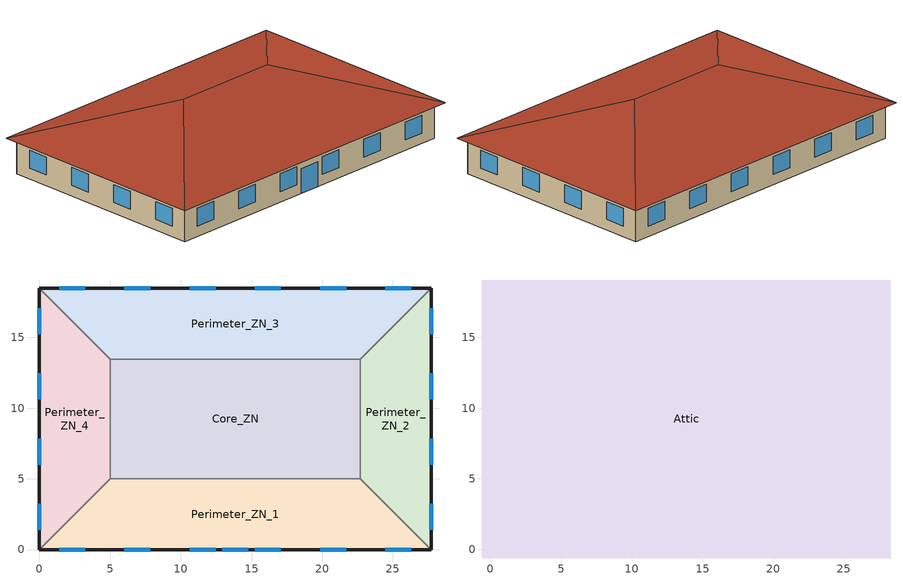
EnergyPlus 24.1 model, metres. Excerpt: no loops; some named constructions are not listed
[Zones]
Core_ZN
 floor ground (ext-slab): 5,13.46 22.69,13.46 22.69,5 5,5 z0
 wall to Perimeter_ZN_2 (int-walls): 22.69,5 22.69,13.46 z0:3.05
 wall to Perimeter_ZN_3 (int-walls): 22.69,13.46 5,13.46 z0:3.05
 wall to Perimeter_ZN_1 (int-walls): 5,5 22.69,5 z0:3.05
 wall to Perimeter_ZN_4 (int-walls): 5,13.46 5,5 z0:3.05
Perimeter_ZN_1
 floor ground (ext-slab): 27.69,0 0,0 5,5 22.69,5 z0
 wall outside (Mass Non-res Ext Wall): 0,0 27.69,0 z0:3.05
 wall to Perimeter_ZN_2 (int-walls): 27.69,0 22.69,5 z0:3.05
 wall to Perimeter_ZN_4 (int-walls): 5,5 0,0 z0:3.05
 window (Window Non-res Fixed): 1.39,0 3.22,0 / 6.01,0 7.84,0 / 10.62,0 12.45,0 / 15.24,0 17.07,0 / 19.85,0 21.68,0 / 24.47,0 26.3,0 z0.9:2.42; 12.93,0 14.76,0 z0:2.13
Perimeter_ZN_2
 floor ground (ext-slab): 22.69,13.46 27.69,18.46 27.69,0 22.69,5 z0
 wall outside (Mass Non-res Ext Wall): 27.69,0 27.69,18.46 z0:3.05
 wall to Perimeter_ZN_3 (int-walls): 27.69,18.46 22.69,13.46 z0:3.05
 window (Window Non-res Fixed): 27.69,1.39 27.69,3.22 / 27.69,6.01 27.69,7.84 / 27.69,10.62 27.69,12.45 / 27.69,15.24 27.69,17.07 z0.9:2.42
Perimeter_ZN_3
 floor ground (ext-slab): 5,13.46 0,18.46 27.69,18.46 22.69,13.46 z0
 wall outside (Mass Non-res Ext Wall): 27.69,18.46 0,18.46 z0:3.05
 wall to Perimeter_ZN_4 (int-walls): 0,18.46 5,13.46 z0:3.05
 window (Window Non-res Fixed): 26.3,18.46 24.47,18.46 / 21.68,18.46 19.85,18.46 / 17.07,18.46 15.24,18.46 / 12.45,18.46 10.62,18.46 / 7.84,18.46 6.01,18.46 / 3.22,18.46 1.39,18.46 z0.9:2.42
Perimeter_ZN_4
 floor ground (ext-slab): 5,5 0,0 0,18.46 5,13.46 z0
 wall outside (Mass Non-res Ext Wall): 0,18.46 0,0 z0:3.05
 window (Window Non-res Fixed): 0,17.07 0,15.24 / 0,12.45 0,10.62 / 0,7.84 0,6.01 / 0,3.22 0,1.39 z0.9:2.42
Attic
 floor outside (Attic Non-res Floor): 28.29,19.06 28.29,-0.6 27.69,0 27.69,18.46 z3.05; -0.6,19.06 28.29,19.06 27.69,18.46 0,18.46 z3.05; 0,0 27.69,0 28.29,-0.6 -0.6,-0.6 z3.05; -0.6,19.06 0,18.46 0,0 -0.6,-0.6 z3.05
 floor to Core_ZN (Attic Non-res Floor): 5,13.46 22.69,13.46 22.69,5 5,5 z3.05
 floor to Perimeter_ZN_2 (Attic Non-res Floor): 22.69,5 22.69,13.46 27.69,18.46 27.69,0 z3.05
 floor to Perimeter_ZN_3 (Attic Non-res Floor): 0,18.46 27.69,18.46 22.69,13.46 5,13.46 z3.05
 floor to Perimeter_ZN_1 (Attic Non-res Floor): 0,0 5,5 22.69,5 27.69,0 z3.05
 floor to Perimeter_ZN_4 (Attic Non-res Floor): 5,13.46 5,5 0,0 0,18.46 z3.05
 roof outside (Attic Non-res Roof): 28.29,-0.6,3.05 28.29,19.06,3.05 18.46,9.23,6.33; 28.29,19.06,3.05 -0.6,19.06,3.05 9.23,9.23,6.33 18.46,9.23,6.33; -0.6,-0.6,3.05 28.29,-0.6,3.05 18.46,9.23,6.33 9.23,9.23,6.33; -0.6,19.06,3.05 -0.6,-0.6,3.05 9.23,9.23,6.33
[MATERIAL] Thermal Absorptance=0.9; Solar Absorptance=0.7; Visible Absorptance=0.7
Name | Roughness | Thickness | Conductivity | Density | Specific Heat
Mat_Z001_O1745_Concrete_0.0882m | MediumRough | 0.088226 | 1.95 | 2240 | 900
Mat_Z001_O1746_Wood_0.0721m | MediumSmooth | 0.072061 | 0.15 | 608 | 1630
Mat_Z001_O1747_Wood_0.0505m | MediumSmooth | 0.050462 | 0.15 | 608 | 1630
Mat_Z001_O1748_Wood_0.0915m | MediumSmooth | 0.091455 | 0.15 | 608 | 1630
Mat_Z001_O1749_Wood_0.0461m | MediumSmooth | 0.046086 | 0.15 | 608 | 1630
Mat_Z001_O1750_Concrete_0.0718m | MediumRough | 0.071815 | 1.95 | 2240 | 900
Mat_Z001_O1751_Concrete_0.2300m | MediumRough | 0.230025 | 1.95 | 2240 | 900
Mat_Z001_O1752_Wood_0.1756m | MediumSmooth | 0.175606 | 0.15 | 608 | 1630
Mat_Z001_O1753_Wood_0.1629m | MediumSmooth | 0.162855 | 0.15 | 608 | 1630
Mat_Z001_O1754_Wood_0.1154m | MediumSmooth | 0.115441 | 0.15 | 608 | 1630
Mat_Z001_O1755_Wood_0.0568m | MediumSmooth | 0.056816 | 0.15 | 608 | 1630
Mat_Z001_O1756_Wood_0.0670m | MediumSmooth | 0.066975 | 0.15 | 608 | 1630
Mat_Z001_O1757_Plastic_0.0935m | Smooth | 0.093498 | 0.2 | 1000 | 1500
Mat_Z001_O1758_Wood_0.0726m | MediumSmooth | 0.072609 | 0.15 | 608 | 1630
Mat_Z001_O1759_Concrete_0.1888m | MediumRough | 0.18877 | 1.95 | 2240 | 900
Mat_Z001_O1760_Wood_0.0581m | MediumSmooth | 0.058097 | 0.15 | 608 | 1630
Mat_Z001_O1761_Wood_0.0665m | MediumSmooth | 0.06649 | 0.15 | 608 | 1630
Mat_Z001_O1762_Concrete_0.1329m | MediumRough | 0.132927 | 1.95 | 2240 | 900
Mat_Z001_O1763_Concrete_0.1716m | MediumRough | 0.171564 | 1.95 | 2240 | 900
Mat_Z001_O1764_Plastic_0.0904m | Smooth | 0.090429 | 0.2 | 1000 | 1500
Mat_Z001_O1765_Plastic_0.0961m | Smooth | 0.096081 | 0.2 | 1000 | 1500
Mat_Z001_O1766_Plastic_0.1176m | Smooth | 0.117584 | 0.2 | 1000 | 1500
Mat_Z001_O1767_Wood_0.0374m | MediumSmooth | 0.03736 | 0.15 | 608 | 1630
Mat_Z001_O1768_Plastic_0.0891m | Smooth | 0.089053 | 0.2 | 1000 | 1500
Mat_Z001_O1769_Wood_0.4379m | MediumSmooth | 0.437862 | 0.15 | 608 | 1630
Mat_Z001_O1771_Plastic_0.5106m | Smooth | 0.510595 | 0.2 | 1000 | 1500
Mat_Z001_O1772_Plastic_0.3633m | Smooth | 0.363255 | 0.2 | 1000 | 1500
Mat_Z001_O1773_Plastic_0.8269m | Smooth | 0.826866 | 0.2 | 1000 | 1500
Mat_Z001_O1774_Wood_0.0889m | MediumSmooth | 0.088933 | 0.15 | 608 | 1630
Mat_Z001_O1775_Wood_0.0512m | MediumSmooth | 0.051237 | 0.15 | 608 | 1630
Mat_Z001_O1776_Wood_0.1100m | MediumSmooth | 0.110006 | 0.15 | 608 | 1630
Mat_Z001_O1777_Wood_0.0554m | MediumSmooth | 0.05538 | 0.15 | 608 | 1630
Mat_Z001_O1778_Wood_0.0636m | MediumSmooth | 0.06363 | 0.15 | 608 | 1630
Mat_Z001_O1779_Wood_0.0448m | MediumSmooth | 0.044763 | 0.15 | 608 | 1630
Mat_Z001_O1780_Wood_0.0646m | MediumSmooth | 0.064594 | 0.15 | 608 | 1630
Mat_Z001_O1781_Wood_0.0893m | MediumSmooth | 0.089251 | 0.15 | 608 | 1630
Mat_Z001_O1782_Wood_0.0227m | MediumSmooth | 0.02266 | 0.15 | 608 | 1630
Mat_Z001_O1783_Wood_0.0461m | MediumSmooth | 0.046105 | 0.15 | 608 | 1630
Mat_Z001_O1784_Wood_0.2575m | MediumSmooth | 0.257451 | 0.15 | 608 | 1630
Mat_Z001_O1785_Plastic_0.1191m | Smooth | 0.119069 | 0.2 | 1000 | 1500
Mat_Z001_O1786_Plastic_0.0163m | Smooth | 0.016299 | 0.2 | 1000 | 1500
Mat_Z001_O1787_Wood_0.0414m | MediumSmooth | 0.041419 | 0.15 | 608 | 1630
Mat_Z001_O1788_Plastic_0.1145m | Smooth | 0.114504 | 0.2 | 1000 | 1500
Mat_Z001_O1789_Plastic_0.1488m | Smooth | 0.148835 | 0.2 | 1000 | 1500
Mat_Z001_O1790_Plastic_0.0602m | Smooth | 0.060177 | 0.2 | 1000 | 1500
Mat_Z001_O1791_Plastic_0.1215m | Smooth | 0.121467 | 0.2 | 1000 | 1500
Mat_Z001_O1792_Wood_0.2543m | MediumSmooth | 0.254301 | 0.15 | 608 | 1630
Mat_Z001_O1793_Concrete_0.8228m | MediumRough | 0.82282 | 1.95 | 2240 | 900
Mat_Z001_O1794_Metal_0.2381m | Smooth | 0.238074 | 45.28 | 7824 | 500
Mat_Z001_O1795_Metal_0.3426m | Smooth | 0.342627 | 45.28 | 7824 | 500
Mat_Z001_O1796_Wood_0.0406m | MediumSmooth | 0.040593 | 0.15 | 608 | 1630
Mat_Z001_O1797_Plastic_0.0819m | Smooth | 0.081865 | 0.2 | 1000 | 1500
Mat_Z001_O1798_Plastic_0.1595m | Smooth | 0.159533 | 0.2 | 1000 | 1500
Mat_Z001_O1799_Plastic_0.0878m | Smooth | 0.087849 | 0.2 | 1000 | 1500
Mat_Z001_O1800_Books_0.2088m | MediumSmooth | 0.208832 | 0.15 | 850 | 1400
Mat_Z001_O1801_Plastic_0.1087m | Smooth | 0.108662 | 0.2 | 1000 | 1500
Mat_Z001_O1802_Wood_0.3640m | MediumSmooth | 0.364007 | 0.15 | 608 | 1630
Mat_Z001_O1803_Wood_0.3056m | MediumSmooth | 0.305621 | 0.15 | 608 | 1630
Mat_Z001_O1804_Wood_0.3128m | MediumSmooth | 0.312811 | 0.15 | 608 | 1630
Mat_Z001_O1805_Wood_0.2774m | MediumSmooth | 0.277368 | 0.15 | 608 | 1630
Mat_Z001_O1806_Wood_1.0172m | MediumSmooth | 1.01721 | 0.15 | 608 | 1630
Mat_Z001_O1807_Wood_0.8828m | MediumSmooth | 0.882773 | 0.15 | 608 | 1630
Mat_Z001_O1808_Wood_0.9421m | MediumSmooth | 0.942078 | 0.15 | 608 | 1630
Mat_Z001_O1811_Plastic_0.3426m | Smooth | 0.342628 | 0.2 | 1000 | 1500
Mat_Z001_O1812_Wood_0.9641m | MediumSmooth | 0.964141 | 0.15 | 608 | 1630
Mat_Z001_O1813_Wood_1.0816m | MediumSmooth | 1.081554 | 0.15 | 608 | 1630
Mat_Z001_O1814_Plastic_0.3870m | Smooth | 0.386963 | 0.2 | 1000 | 1500
Mat_Z001_O1815_Plastic_1.0161m | Smooth | 1.016098 | 0.2 | 1000 | 1500
Mat_Z001_O1816_Concrete_1.4773m | MediumRough | 1.477328 | 1.95 | 2240 | 900
Mat_Z001_O1817_Plastic_1.0469m | Smooth | 1.046859 | 0.2 | 1000 | 1500
Mat_Z001_O1820_Plastic_2.2749m | Smooth | 2.274898 | 0.2 | 1000 | 1500
Mat_Z001_O1821_Plastic_1.0124m | Smooth | 1.01239 | 0.2 | 1000 | 1500
Mat_Z001_O1822_Plastic_1.1511m | Smooth | 1.151139 | 0.2 | 1000 | 1500
Mat_Z001_O1823_Plastic_1.2413m | Smooth | 1.241252 | 0.2 | 1000 | 1500
Mat_Z001_O1824_Plastic_0.9379m | Smooth | 0.937937 | 0.2 | 1000 | 1500
Mat_Z001_O1825_Plastic_0.9441m | Smooth | 0.94411 | 0.2 | 1000 | 1500
Mat_Z001_O1826_Books_1.5214m | MediumSmooth | 1.521359 | 0.15 | 850 | 1400
Mat_Z001_O1827_Wood_0.3218m | MediumSmooth | 0.321769 | 0.15 | 608 | 1630
Mat_Z001_O1828_Concrete_1.2002m | MediumRough | 1.200247 | 1.95 | 2240 | 900
Mat_Z001_O1829_Wood_0.3878m | MediumSmooth | 0.387758 | 0.15 | 608 | 1630
Mat_Z001_O1830_Wood_0.3279m | MediumSmooth | 0.327852 | 0.15 | 608 | 1630
Mat_Z001_O1831_Wood_0.3664m | MediumSmooth | 0.366355 | 0.15 | 608 | 1630
Mat_Z001_O1832_Concrete_1.1561m | MediumRough | 1.156058 | 1.95 | 2240 | 900
Mat_Z001_O1833_Concrete_1.1858m | MediumRough | 1.185775 | 1.95 | 2240 | 900
Mat_Z001_O1834_Wood_0.9847m | MediumSmooth | 0.984664 | 0.15 | 608 | 1630
Mat_Z001_O1835_Wood_1.1228m | MediumSmooth | 1.122782 | 0.15 | 608 | 1630
Mat_Z001_O1836_Wood_0.3701m | MediumSmooth | 0.370137 | 0.15 | 608 | 1630
Mat_Z001_O1837_Wood_0.3402m | MediumSmooth | 0.340233 | 0.15 | 608 | 1630
Mat_Z001_O1838_Wood_0.3486m | MediumSmooth | 0.348641 | 0.15 | 608 | 1630
Mat_Z001_O1839_Wood_0.3580m | MediumSmooth | 0.358006 | 0.15 | 608 | 1630
Mat_Z001_O1840_Concrete_1.0017m | MediumRough | 1.001652 | 1.95 | 2240 | 900
Mat_Z001_O1841_Wood_0.3324m | MediumSmooth | 0.332402 | 0.15 | 608 | 1630
Mat_Z001_O1842_Concrete_1.1632m | MediumRough | 1.163159 | 1.95 | 2240 | 900
Mat_Z001_O1843_Concrete_1.4842m | MediumRough | 1.484244 | 1.95 | 2240 | 900
Mat_Z001_O1844_Plastic_2.1024m | Smooth | 2.10239 | 0.2 | 1000 | 1500
Mat_Z001_O1845_Wood_0.3534m | MediumSmooth | 0.353364 | 0.15 | 608 | 1630
Mat_Z001_O1846_Plastic_1.3962m | Smooth | 1.396203 | 0.2 | 1000 | 1500
Mat_Z001_O1847_Concrete_0.9975m | MediumRough | 0.997463 | 1.95 | 2240 | 900
Mat_Z001_O1848_Wood_0.4491m | MediumSmooth | 0.449069 | 0.15 | 608 | 1630
Mat_Z001_O1849_Wood_0.3205m | MediumSmooth | 0.320538 | 0.15 | 608 | 1630
Mat_Z001_O1850_Wood_0.3596m | MediumSmooth | 0.359627 | 0.15 | 608 | 1630
Mat_Z001_O1851_Concrete_0.9559m | MediumRough | 0.955875 | 1.95 | 2240 | 900
Mat_Z001_O1852_Concrete_0.9946m | MediumRough | 0.994603 | 1.95 | 2240 | 900
Mat_Z001_O1853_Wood_1.2490m | MediumSmooth | 1.248962 | 0.15 | 608 | 1630
Mat_Z001_O1854_Wood_1.1493m | MediumSmooth | 1.149258 | 0.15 | 608 | 1630
Mat_Z001_O1855_Wood_0.5119m | MediumSmooth | 0.511886 | 0.15 | 608 | 1630
Mat_Z001_O1856_Wood_0.3641m | MediumSmooth | 0.364052 | 0.15 | 608 | 1630
Mat_Z001_O1857_Wood_0.3823m | MediumSmooth | 0.382262 | 0.15 | 608 | 1630
Mat_Z001_O1858_Wood_0.3386m | MediumSmooth | 0.338639 | 0.15 | 608 | 1630
Mat_Z001_O1859_Concrete_1.5861m | MediumRough | 1.586077 | 1.95 | 2240 | 900
Mat_Z001_O1860_Wood_0.3112m | MediumSmooth | 0.311177 | 0.15 | 608 | 1630
Mat_Z001_O1861_Concrete_0.9880m | MediumRough | 0.987983 | 1.95 | 2240 | 900
Mat_Z001_O1862_Concrete_0.9412m | MediumRough | 0.941211 | 1.95 | 2240 | 900
Mat_Z001_O1863_Plastic_1.0728m | Smooth | 1.072763 | 0.2 | 1000 | 1500
Mat_Z001_O1864_Wood_0.2836m | MediumSmooth | 0.283603 | 0.15 | 608 | 1630
Mat_Z001_O1865_Plastic_1.3006m | Smooth | 1.300639 | 0.2 | 1000 | 1500
Mat_Z001_O1866_Wood_0.5623m | MediumSmooth | 0.562269 | 0.15 | 608 | 1630
Mat_Z001_O1867_Wood_0.0614m | MediumSmooth | 0.06142 | 0.15 | 608 | 1630
Mat_Z001_O1868_Wood_0.4059m | MediumSmooth | 0.405886 | 0.15 | 608 | 1630
Mat_Z001_O1869_Fabric_0.3582m | Rough | 0.358203 | 0.06 | 288 | 1380
Mat_Z001_O1870_Wood_0.1436m | MediumSmooth | 0.143558 | 0.15 | 608 | 1630
Mat_Z001_O1871_Wood_0.1990m | MediumSmooth | 0.199008 | 0.15 | 608 | 1630
Mat_Z001_O1872_Wood_0.0429m | MediumSmooth | 0.042913 | 0.15 | 608 | 1630
Mat_Z001_O1873_Plastic_0.1443m | Smooth | 0.144288 | 0.2 | 1000 | 1500
Mat_Z001_O1874_Wood_0.3586m | MediumSmooth | 0.358587 | 0.15 | 608 | 1630
Mat_Z001_O1875_Wood_0.0608m | MediumSmooth | 0.060753 | 0.15 | 608 | 1630
Mat_Z001_O1876_Wood_0.0695m | MediumSmooth | 0.069509 | 0.15 | 608 | 1630
Mat_Z001_O1877_Wood_0.0682m | MediumSmooth | 0.068157 | 0.15 | 608 | 1630
Mat_Z001_O1878_Concrete_0.5548m | MediumRough | 0.554836 | 1.95 | 2240 | 900
Mat_Z001_O1879_Wood_0.2758m | MediumSmooth | 0.275832 | 0.15 | 608 | 1630
Mat_Z001_O1880_Wood_0.2886m | MediumSmooth | 0.288574 | 0.15 | 608 | 1630
Mat_Z001_O1881_Fabric_0.1386m | Rough | 0.138564 | 0.06 | 288 | 1380
Mat_Z001_O1882_Plastic_0.1736m | Smooth | 0.173624 | 0.2 | 1000 | 1500
Mat_Z001_O1883_Plastic_0.0161m | Smooth | 0.016115 | 0.2 | 1000 | 1500
Mat_Z001_O1884_Plastic_0.1269m | Smooth | 0.126904 | 0.2 | 1000 | 1500
Mat_Z001_O1885_Plastic_0.0991m | Smooth | 0.099096 | 0.2 | 1000 | 1500
Mat_Z001_O1886_Fabric_0.1473m | Rough | 0.147311 | 0.06 | 288 | 1380
Mat_Z001_O1887_Fabric_0.1135m | Rough | 0.113525 | 0.06 | 288 | 1380
Mat_Z001_O1888_Concrete_0.0755m | MediumRough | 0.075519 | 1.95 | 2240 | 900
Mat_Z001_O1890_Plastic_0.0429m | Smooth | 0.042853 | 0.2 | 1000 | 1500
Mat_Z001_O1891_Plastic_0.1040m | Smooth | 0.104032 | 0.2 | 1000 | 1500
Mat_Z001_O1892_Fabric_0.0805m | Rough | 0.080549 | 0.06 | 288 | 1380
Mat_Z001_O1893_Fabric_0.1538m | Rough | 0.153785 | 0.06 | 288 | 1380
Mat_Z001_O1894_Fabric_0.1244m | Rough | 0.124351 | 0.06 | 288 | 1380
Mat_Z001_O1895_Concrete_0.0686m | MediumRough | 0.068588 | 1.95 | 2240 | 900
Mat_Z001_O1896_Wood_0.6037m | MediumSmooth | 0.603684 | 0.15 | 608 | 1630
Mat_Z001_O1897_Wood_0.0671m | MediumSmooth | 0.067073 | 0.15 | 608 | 1630
Mat_Z001_O1898_Wood_0.3730m | MediumSmooth | 0.373036 | 0.15 | 608 | 1630
Mat_Z001_O1899_Fabric_0.3641m | Rough | 0.364067 | 0.06 | 288 | 1380
Mat_Z001_O1900_Wood_0.1587m | MediumSmooth | 0.158704 | 0.15 | 608 | 1630
Mat_Z001_O1901_Wood_0.1966m | MediumSmooth | 0.196575 | 0.15 | 608 | 1630
Mat_Z001_O1902_Wood_0.0631m | MediumSmooth | 0.063093 | 0.15 | 608 | 1630
Mat_Z001_O1903_Plastic_0.1294m | Smooth | 0.129405 | 0.2 | 1000 | 1500
Mat_Z001_O1904_Wood_0.3787m | MediumSmooth | 0.378651 | 0.15 | 608 | 1630
Mat_Z001_O1905_Wood_0.0591m | MediumSmooth | 0.059056 | 0.15 | 608 | 1630
Mat_Z001_O1906_Wood_0.0758m | MediumSmooth | 0.075838 | 0.15 | 608 | 1630
Mat_Z001_O1907_Wood_0.0715m | MediumSmooth | 0.071489 | 0.15 | 608 | 1630
Mat_Z001_O1908_Concrete_0.5894m | MediumRough | 0.589387 | 1.95 | 2240 | 900
Mat_Z001_O1909_Wood_0.2772m | MediumSmooth | 0.277189 | 0.15 | 608 | 1630
Mat_Z001_O1910_Wood_0.2997m | MediumSmooth | 0.299724 | 0.15 | 608 | 1630
Mat_Z001_O1911_Fabric_0.1442m | Rough | 0.144184 | 0.06 | 288 | 1380
Mat_Z001_O1912_Plastic_0.1917m | Smooth | 0.191748 | 0.2 | 1000 | 1500
Mat_Z001_O1913_Plastic_0.0170m | Smooth | 0.017042 | 0.2 | 1000 | 1500
Mat_Z001_O1914_Plastic_0.0857m | Smooth | 0.08565 | 0.2 | 1000 | 1500
Mat_Z001_O1915_Plastic_0.0932m | Smooth | 0.093187 | 0.2 | 1000 | 1500
Mat_Z001_O1916_Fabric_0.1236m | Rough | 0.123589 | 0.06 | 288 | 1380
Mat_Z001_O1917_Fabric_0.1626m | Rough | 0.162648 | 0.06 | 288 | 1380
Mat_Z001_O1918_Concrete_0.0820m | MediumRough | 0.081997 | 1.95 | 2240 | 900
Mat_Z001_O1920_Plastic_0.1066m | Smooth | 0.106617 | 0.2 | 1000 | 1500
Mat_Z001_O1921_Fabric_0.1035m | Rough | 0.10346 | 0.06 | 288 | 1380
Mat_Z001_O1922_Fabric_0.0523m | Rough | 0.05227 | 0.06 | 288 | 1380
Mat_Z001_O1923_Fabric_0.1370m | Rough | 0.13705 | 0.06 | 288 | 1380
Mat_Z001_O1924_Wood_0.2570m | MediumSmooth | 0.257045 | 0.15 | 608 | 1630
Mat_Z001_O1925_Wood_0.0607m | MediumSmooth | 0.0607 | 0.15 | 608 | 1630
Mat_Z001_O1926_Wood_0.1889m | MediumSmooth | 0.188883 | 0.15 | 608 | 1630
Mat_Z001_O1927_Fabric_0.2105m | Rough | 0.210527 | 0.06 | 288 | 1380
Mat_Z001_O1928_Wood_0.1119m | MediumSmooth | 0.111856 | 0.15 | 608 | 1630
Mat_Z001_O1929_Wood_0.1318m | MediumSmooth | 0.131792 | 0.15 | 608 | 1630
Mat_Z001_O1930_Wood_0.0236m | MediumSmooth | 0.023574 | 0.15 | 608 | 1630
Mat_Z001_O1931_Plastic_0.0900m | Smooth | 0.089953 | 0.2 | 1000 | 1500
Mat_Z001_O1932_Wood_0.1251m | MediumSmooth | 0.125104 | 0.15 | 608 | 1630
Mat_Z001_O1933_Wood_0.0583m | MediumSmooth | 0.05834 | 0.15 | 608 | 1630
Mat_Z001_O1934_Wood_0.0612m | MediumSmooth | 0.061157 | 0.15 | 608 | 1630
Mat_Z001_O1935_Wood_0.0627m | MediumSmooth | 0.062674 | 0.15 | 608 | 1630
Mat_Z001_O1936_Concrete_0.1642m | MediumRough | 0.164248 | 1.95 | 2240 | 900
Mat_Z001_O1937_Wood_0.1664m | MediumSmooth | 0.166372 | 0.15 | 608 | 1630
Mat_Z001_O1938_Wood_0.2442m | MediumSmooth | 0.244237 | 0.15 | 608 | 1630
Mat_Z001_O1939_Fabric_0.1245m | Rough | 0.124471 | 0.06 | 288 | 1380
Mat_Z001_O1940_Plastic_0.1181m | Smooth | 0.118067 | 0.2 | 1000 | 1500
Mat_Z001_O1941_Plastic_0.0156m | Smooth | 0.015628 | 0.2 | 1000 | 1500
Mat_Z001_O1942_Plastic_0.0538m | Smooth | 0.05379 | 0.2 | 1000 | 1500
Mat_Z001_O1943_Plastic_0.1366m | Smooth | 0.136603 | 0.2 | 1000 | 1500
Mat_Z001_O1944_Fabric_0.1075m | Rough | 0.107535 | 0.06 | 288 | 1380
Mat_Z001_O1945_Fabric_0.0975m | Rough | 0.097516 | 0.06 | 288 | 1380
Mat_Z001_O1946_Concrete_0.0350m | MediumRough | 0.035002 | 1.95 | 2240 | 900
Mat_Z001_O1948_Plastic_0.0488m | Smooth | 0.048846 | 0.2 | 1000 | 1500
Mat_Z001_O1949_Plastic_0.0872m | Smooth | 0.08724 | 0.2 | 1000 | 1500
Mat_Z001_O1950_Fabric_0.1433m | Rough | 0.143298 | 0.06 | 288 | 1380
Mat_Z001_O1951_Fabric_0.0714m | Rough | 0.071429 | 0.06 | 288 | 1380
Mat_Z001_O1952_Fabric_0.0630m | Rough | 0.063039 | 0.06 | 288 | 1380
Mat_Z001_O1953_Concrete_0.0537m | MediumRough | 0.053749 | 1.95 | 2240 | 900
Mat_Z001_O1954_Concrete_0.0451m | MediumRough | 0.045093 | 1.95 | 2240 | 900
Mat_Z001_O1955_Books_0.1626m | MediumSmooth | 0.162634 | 0.15 | 850 | 1400
Mat_Z001_O1956_Wood_0.3896m | MediumSmooth | 0.389553 | 0.15 | 608 | 1630
Mat_Z001_O1957_Wood_0.1755m | MediumSmooth | 0.175528 | 0.15 | 608 | 1630
Mat_Z001_O1958_Wood_0.0770m | MediumSmooth | 0.076966 | 0.15 | 608 | 1630
Mat_Z001_O1959_Wood_0.0657m | MediumSmooth | 0.065719 | 0.15 | 608 | 1630
Mat_Z001_O1960_Books_0.2900m | MediumSmooth | 0.289952 | 0.15 | 850 | 1400
Mat_Z001_O1961_Books_0.0812m | MediumSmooth | 0.081201 | 0.15 | 850 | 1400
Mat_Z001_O1962_Plastic_0.0674m | Smooth | 0.067372 | 0.2 | 1000 | 1500
Mat_Z001_O1964_Books_0.1193m | MediumSmooth | 0.119322 | 0.15 | 850 | 1400
Mat_Z001_O1965_Books_0.1214m | MediumSmooth | 0.121359 | 0.15 | 850 | 1400
Mat_Z001_O1966_Books_0.0671m | MediumSmooth | 0.067144 | 0.15 | 850 | 1400
Mat_Z001_O1967_Wood_0.2554m | MediumSmooth | 0.255354 | 0.15 | 608 | 1630
Mat_Z001_O1968_Books_0.0881m | MediumSmooth | 0.088053 | 0.15 | 850 | 1400
Mat_Z001_O1969_Books_0.1238m | MediumSmooth | 0.123836 | 0.15 | 850 | 1400
Mat_Z001_O1970_Books_0.1592m | MediumSmooth | 0.159211 | 0.15 | 850 | 1400
Mat_Z001_O1971_Books_0.0876m | MediumSmooth | 0.087591 | 0.15 | 850 | 1400
Mat_Z001_O1972_Plastic_0.0781m | Smooth | 0.078109 | 0.2 | 1000 | 1500
Mat_Z001_O1973_Books_0.2077m | MediumSmooth | 0.20771 | 0.15 | 850 | 1400
Mat_Z001_O1974_Books_0.0998m | MediumSmooth | 0.099756 | 0.15 | 850 | 1400
Mat_Z001_O1975_Books_0.0927m | MediumSmooth | 0.09275 | 0.15 | 850 | 1400
Mat_Z001_O1976_Books_0.0981m | MediumSmooth | 0.098144 | 0.15 | 850 | 1400
Mat_Z001_O1977_Books_0.0900m | MediumSmooth | 0.090047 | 0.15 | 850 | 1400
Mat_Z001_O1978_Books_0.1162m | MediumSmooth | 0.116178 | 0.15 | 850 | 1400
Mat_Z001_O1979_Wood_0.4736m | MediumSmooth | 0.473562 | 0.15 | 608 | 1630
Mat_Z001_O1980_Wood_0.1473m | MediumSmooth | 0.147311 | 0.15 | 608 | 1630
Mat_Z001_O1981_Wood_0.0824m | MediumSmooth | 0.082389 | 0.15 | 608 | 1630
Mat_Z001_O1982_Wood_0.0500m | MediumSmooth | 0.050006 | 0.15 | 608 | 1630
Mat_Z001_O1983_Books_0.2576m | MediumSmooth | 0.257586 | 0.15 | 850 | 1400
Mat_Z001_O1984_Wood_0.1215m | MediumSmooth | 0.121452 | 0.15 | 608 | 1630
Mat_Z001_O1985_Books_0.1273m | MediumSmooth | 0.127253 | 0.15 | 850 | 1400
Mat_Z001_O1986_Plastic_0.0846m | Smooth | 0.084647 | 0.2 | 1000 | 1500
Mat_Z001_O1987_Plastic_0.0871m | Smooth | 0.087093 | 0.2 | 1000 | 1500
Mat_Z001_O1988_Plastic_0.0484m | Smooth | 0.048409 | 0.2 | 1000 | 1500
Mat_Z001_O1989_Plastic_0.0491m | Smooth | 0.04908 | 0.2 | 1000 | 1500
Mat_Z001_O1991_Books_0.1030m | MediumSmooth | 0.103018 | 0.15 | 850 | 1400
Mat_Z001_O1992_Books_0.1241m | MediumSmooth | 0.12413 | 0.15 | 850 | 1400
Mat_Z001_O1993_Books_0.0917m | MediumSmooth | 0.091748 | 0.15 | 850 | 1400
Mat_Z001_O1994_Wood_0.2468m | MediumSmooth | 0.246751 | 0.15 | 608 | 1630
Mat_Z001_O1995_Books_0.1237m | MediumSmooth | 0.123671 | 0.15 | 850 | 1400
Mat_Z001_O1996_Books_0.0902m | MediumSmooth | 0.0902 | 0.15 | 850 | 1400
Mat_Z001_O1997_Books_0.1318m | MediumSmooth | 0.131832 | 0.15 | 850 | 1400
Mat_Z001_O1998_Books_0.0977m | MediumSmooth | 0.097713 | 0.15 | 850 | 1400
Mat_Z001_O1999_Plastic_0.2081m | Smooth | 0.208129 | 0.2 | 1000 | 1500
Mat_Z001_O2000_Books_0.1134m | MediumSmooth | 0.113402 | 0.15 | 850 | 1400
Mat_Z001_O2001_Books_0.1165m | MediumSmooth | 0.116479 | 0.15 | 850 | 1400
Mat_Z001_O2002_Books_0.0988m | MediumSmooth | 0.098796 | 0.15 | 850 | 1400
Mat_Z001_O2003_Books_0.0875m | MediumSmooth | 0.087466 | 0.15 | 850 | 1400
Mat_Z001_O2004_Books_0.1051m | MediumSmooth | 0.10509 | 0.15 | 850 | 1400
Mat_Z001_O2005_Wood_0.6505m | MediumSmooth | 0.650502 | 0.15 | 608 | 1630
Mat_Z001_O2006_Plastic_0.1129m | Smooth | 0.112945 | 0.2 | 1000 | 1500
Mat_Z001_O2007_Plastic_0.1299m | Smooth | 0.129916 | 0.2 | 1000 | 1500
Mat_Z001_O2008_Plastic_0.1574m | Smooth | 0.157409 | 0.2 | 1000 | 1500
Mat_Z001_O2009_Metal_0.2045m | Smooth | 0.204502 | 45.28 | 7824 | 500
Mat_Z001_O2010_Wood_0.0637m | MediumSmooth | 0.063663 | 0.15 | 608 | 1630
Mat_Z001_O2011_Wood_0.1124m | MediumSmooth | 0.112397 | 0.15 | 608 | 1630
Mat_Z001_O2012_Plastic_0.0765m | Smooth | 0.076478 | 0.2 | 1000 | 1500
Mat_Z001_O2014_Wood_0.1298m | MediumSmooth | 0.129823 | 0.15 | 608 | 1630
Mat_Z001_O2015_Wood_0.2525m | MediumSmooth | 0.252453 | 0.15 | 608 | 1630
Mat_Z001_O2016_Plastic_0.1234m | Smooth | 0.123392 | 0.2 | 1000 | 1500
Mat_Z001_O2017_Plastic_0.1036m | Smooth | 0.103602 | 0.2 | 1000 | 1500
Mat_Z001_O2018_Plastic_0.0924m | Smooth | 0.092351 | 0.2 | 1000 | 1500
Mat_Z001_O2019_Plastic_0.0986m | Smooth | 0.098595 | 0.2 | 1000 | 1500
Mat_Z001_O2020_Fabric_0.4050m | Rough | 0.404998 | 0.06 | 288 | 1380
Mat_Z001_O2021_Wood_0.2522m | MediumSmooth | 0.252243 | 0.15 | 608 | 1630
Mat_Z001_O2022_Plastic_0.0332m | Smooth | 0.033241 | 0.2 | 1000 | 1500
Mat_Z001_O2023_Plastic_0.0744m | Smooth | 0.074419 | 0.2 | 1000 | 1500
Mat_Z001_O2024_Wood_0.1099m | MediumSmooth | 0.109923 | 0.15 | 608 | 1630
Mat_Z001_O2025_Plastic_0.0844m | Smooth | 0.084379 | 0.2 | 1000 | 1500
Mat_Z001_O2026_Plastic_0.1659m | Smooth | 0.165938 | 0.2 | 1000 | 1500
Mat_Z001_O2027_Plastic_0.0635m | Smooth | 0.063462 | 0.2 | 1000 | 1500
Mat_Z001_O2028_Plastic_0.0776m | Smooth | 0.077592 | 0.2 | 1000 | 1500
Mat_Z001_O2029_Wood_0.0634m | MediumSmooth | 0.063402 | 0.15 | 608 | 1630
Mat_Z001_O2030_Wood_0.0706m | MediumSmooth | 0.070589 | 0.15 | 608 | 1630
Mat_Z001_O2031_Plastic_0.2174m | Smooth | 0.217371 | 0.2 | 1000 | 1500
Mat_Z001_O2032_Wood_0.4806m | MediumSmooth | 0.480648 | 0.15 | 608 | 1630
Mat_Z001_O2033_Fabric_0.3834m | Rough | 0.383385 | 0.06 | 288 | 1380
Mat_Z001_O2034_Wood_0.2417m | MediumSmooth | 0.241685 | 0.15 | 608 | 1630
Mat_Z001_O2035_Plastic_0.0329m | Smooth | 0.032944 | 0.2 | 1000 | 1500
Mat_Z001_O2036_Plastic_0.0784m | Smooth | 0.078442 | 0.2 | 1000 | 1500
Mat_Z001_O2037_Wood_0.1124m | MediumSmooth | 0.112353 | 0.15 | 608 | 1630
Mat_Z001_O2038_Plastic_0.1501m | Smooth | 0.150056 | 0.2 | 1000 | 1500
Mat_Z001_O2039_Plastic_0.0520m | Smooth | 0.051975 | 0.2 | 1000 | 1500
Mat_Z001_O2040_Plastic_0.0851m | Smooth | 0.085136 | 0.2 | 1000 | 1500
Mat_Z001_O2041_Plastic_0.1322m | Smooth | 0.132229 | 0.2 | 1000 | 1500
Mat_Z001_O2042_Plastic_0.1302m | Smooth | 0.130168 | 0.2 | 1000 | 1500
Mat_Z001_O2043_Fabric_0.4540m | Rough | 0.453978 | 0.06 | 288 | 1380
Mat_Z001_O2044_Wood_0.1690m | MediumSmooth | 0.169006 | 0.15 | 608 | 1630
Mat_Z001_O2045_Plastic_0.0863m | Smooth | 0.08629 | 0.2 | 1000 | 1500
Mat_Z001_O2046_Wood_0.1215m | MediumSmooth | 0.121499 | 0.15 | 608 | 1630
Mat_Z001_O2047_Plastic_0.0505m | Smooth | 0.050481 | 0.2 | 1000 | 1500
Mat_Z001_O2048_Plastic_0.1280m | Smooth | 0.128037 | 0.2 | 1000 | 1500
Mat_Z001_O2049_Plastic_0.0760m | Smooth | 0.075988 | 0.2 | 1000 | 1500
Mat_Z001_O2050_Plastic_0.1139m | Smooth | 0.113896 | 0.2 | 1000 | 1500
Mat_Z001_O2051_Wood_0.0414m | MediumSmooth | 0.041411 | 0.15 | 608 | 1630
Mat_Z001_O2052_Plastic_0.0623m | Smooth | 0.062334 | 0.2 | 1000 | 1500
Mat_Z001_O2053_Wood_0.3034m | MediumSmooth | 0.303436 | 0.15 | 608 | 1630
Mat_Z001_O2054_Fabric_0.4469m | Rough | 0.446921 | 0.06 | 288 | 1380
Mat_Z001_O2055_Wood_0.2889m | MediumSmooth | 0.288906 | 0.15 | 608 | 1630
Mat_Z001_O2056_Plastic_0.0884m | Smooth | 0.088353 | 0.2 | 1000 | 1500
Mat_Z001_O2057_Wood_0.1124m | MediumSmooth | 0.112407 | 0.15 | 608 | 1630
Mat_Z001_O2058_Plastic_0.1316m | Smooth | 0.13165 | 0.2 | 1000 | 1500
Mat_Z001_O2059_Plastic_0.0851m | Smooth | 0.085055 | 0.2 | 1000 | 1500
Mat_Z001_O2060_Plastic_0.1553m | Smooth | 0.155278 | 0.2 | 1000 | 1500
Mat_Z001_O2061_Plastic_0.0902m | Smooth | 0.090249 | 0.2 | 1000 | 1500
Mat_Z001_O2062_Plastic_0.1022m | Smooth | 0.102172 | 0.2 | 1000 | 1500
Mat_Z001_O2063_Wood_0.0618m | MediumSmooth | 0.061781 | 0.15 | 608 | 1630
Mat_Z001_O2064_Wood_0.0320m | MediumSmooth | 0.031984 | 0.15 | 608 | 1630
Mat_Z001_O2065_Plastic_0.1286m | Smooth | 0.128641 | 0.2 | 1000 | 1500
Mat_Z001_O2066_Wood_0.1500m | MediumSmooth | 0.149968 | 0.15 | 608 | 1630
Mat_Z001_O2067_Fabric_0.3874m | Rough | 0.387373 | 0.06 | 288 | 1380
Mat_Z001_O2068_Wood_0.2128m | MediumSmooth | 0.212849 | 0.15 | 608 | 1630
Mat_Z001_O2069_Plastic_0.0712m | Smooth | 0.071193 | 0.2 | 1000 | 1500
Mat_Z001_O2070_Wood_0.1092m | MediumSmooth | 0.109226 | 0.15 | 608 | 1630
Mat_Z001_O2071_Plastic_0.0837m | Smooth | 0.083698 | 0.2 | 1000 | 1500
Mat_Z001_O2072_Plastic_0.0786m | Smooth | 0.078583 | 0.2 | 1000 | 1500
Mat_Z001_O2073_Plastic_0.0516m | Smooth | 0.051583 | 0.2 | 1000 | 1500
Mat_Z001_O2074_Plastic_0.1294m | Smooth | 0.129412 | 0.2 | 1000 | 1500
Mat_Z001_O2075_Wood_0.0346m | MediumSmooth | 0.034624 | 0.15 | 608 | 1630
Mat_Z001_O2076_Wood_0.0488m | MediumSmooth | 0.048836 | 0.15 | 608 | 1630
Mat_Z001_O2077_Plastic_0.1539m | Smooth | 0.153886 | 0.2 | 1000 | 1500
Mat_Z001_O2078_Wood_0.0543m | MediumSmooth | 0.05429 | 0.15 | 608 | 1630
Mat_Z001_O2079_Wood_0.1081m | MediumSmooth | 0.1081 | 0.15 | 608 | 1630
Mat_Z001_O2080_Wood_0.2139m | MediumSmooth | 0.213899 | 0.15 | 608 | 1630
Mat_Z001_O2081_Wood_0.0636m | MediumSmooth | 0.063569 | 0.15 | 608 | 1630
Mat_Z001_O2082_Wood_0.0657m | MediumSmooth | 0.065687 | 0.15 | 608 | 1630
Mat_Z001_O2083_Fabric_0.3724m | Rough | 0.372416 | 0.06 | 288 | 1380
Mat_Z001_O2084_Wood_0.0736m | MediumSmooth | 0.073573 | 0.15 | 608 | 1630
Mat_Z001_O2085_Wood_0.0941m | MediumSmooth | 0.094133 | 0.15 | 608 | 1630
Mat_Z001_O2086_Wood_0.0594m | MediumSmooth | 0.059354 | 0.15 | 608 | 1630
Mat_Z001_O2087_Wood_0.2071m | MediumSmooth | 0.20711 | 0.15 | 608 | 1630
Mat_Z001_O2088_Wood_0.1728m | MediumSmooth | 0.172804 | 0.15 | 608 | 1630
Mat_Z001_O2089_Wood_0.2171m | MediumSmooth | 0.217129 | 0.15 | 608 | 1630
Mat_Z001_O2090_Wood_0.1804m | MediumSmooth | 0.180395 | 0.15 | 608 | 1630
Mat_Z001_O2091_Wood_0.2305m | MediumSmooth | 0.230464 | 0.15 | 608 | 1630
Mat_Z001_O2092_Wood_0.1985m | MediumSmooth | 0.198471 | 0.15 | 608 | 1630
Mat_Z001_O2093_Wood_0.1361m | MediumSmooth | 0.136109 | 0.15 | 608 | 1630
Mat_Z001_O2094_Wood_0.1746m | MediumSmooth | 0.174649 | 0.15 | 608 | 1630
Mat_Z001_O2095_Wood_0.1102m | MediumSmooth | 0.110159 | 0.15 | 608 | 1630
Mat_Z001_O2096_Wood_0.1153m | MediumSmooth | 0.115267 | 0.15 | 608 | 1630
Mat_Z001_O2097_Wood_0.1824m | MediumSmooth | 0.182397 | 0.15 | 608 | 1630
Mat_Z001_O2098_Plastic_0.1355m | Smooth | 0.135501 | 0.2 | 1000 | 1500
Mat_Z001_O2099_Plastic_0.1370m | Smooth | 0.137007 | 0.2 | 1000 | 1500
Mat_Z001_O2100_Plastic_0.0578m | Smooth | 0.057846 | 0.2 | 1000 | 1500
Mat_Z001_O2101_Wood_0.1485m | MediumSmooth | 0.148483 | 0.15 | 608 | 1630
Mat_Z001_O2102_Wood_0.0927m | MediumSmooth | 0.09266 | 0.15 | 608 | 1630
Mat_Z001_O2103_Books_0.0942m | MediumSmooth | 0.094234 | 0.15 | 850 | 1400
Mat_Z001_O2104_Plastic_0.1204m | Smooth | 0.12037 | 0.2 | 1000 | 1500
Mat_Z001_O2105_Plastic_0.0740m | Smooth | 0.073958 | 0.2 | 1000 | 1500
Mat_Z001_O2106_Fabric_0.0911m | Rough | 0.091105 | 0.06 | 288 | 1380
Mat_Z001_O2107_Fabric_0.2250m | Rough | 0.225009 | 0.06 | 288 | 1380
Mat_Z001_O2108_Fabric_0.1588m | Rough | 0.158834 | 0.06 | 288 | 1380
Mat_Z001_O2109_Fabric_0.1257m | Rough | 0.125696 | 0.06 | 288 | 1380
Mat_Z001_O2110_Fabric_0.1065m | Rough | 0.106537 | 0.06 | 288 | 1380
Mat_Z001_O2111_Fabric_0.1572m | Rough | 0.157178 | 0.06 | 288 | 1380
Mat_Z001_O2112_Wood_0.1214m | MediumSmooth | 0.121372 | 0.15 | 608 | 1630
Mat_Z001_O2113_Plastic_0.0820m | Smooth | 0.081978 | 0.2 | 1000 | 1500
Mat_Z001_O2114_Fabric_0.1174m | Rough | 0.117404 | 0.06 | 288 | 1380
Mat_Z001_O2115_Fabric_0.1595m | Rough | 0.159488 | 0.06 | 288 | 1380
Mat_Z001_O2116_Fabric_0.1543m | Rough | 0.154292 | 0.06 | 288 | 1380
Mat_Z001_O2117_Fabric_0.1813m | Rough | 0.18128 | 0.06 | 288 | 1380
Mat_Z001_O2118_Plastic_0.1291m | Smooth | 0.129121 | 0.2 | 1000 | 1500
Mat_Z001_O2119_Wood_0.1123m | MediumSmooth | 0.112265 | 0.15 | 608 | 1630
Mat_Z001_O2120_Fabric_0.1473m | Rough | 0.147282 | 0.06 | 288 | 1380
Mat_Z001_O2121_Fabric_0.1297m | Rough | 0.129682 | 0.06 | 288 | 1380
Mat_Z001_O2122_Wood_0.1493m | MediumSmooth | 0.149264 | 0.15 | 608 | 1630
Mat_Z001_O2123_Wood_0.0805m | MediumSmooth | 0.080514 | 0.15 | 608 | 1630
Mat_Z001_O2125_Wood_0.3131m | MediumSmooth | 0.31312 | 0.15 | 608 | 1630
Mat_Z001_O2126_Plastic_0.0850m | Smooth | 0.084964 | 0.2 | 1000 | 1500
Mat_Z001_O2127_Wood_0.2245m | MediumSmooth | 0.224456 | 0.15 | 608 | 1630
Mat_Z001_O2130_Fabric_0.2377m | Rough | 0.237677 | 0.06 | 288 | 1380
Mat_Z001_O2131_Plastic_0.3500m | Smooth | 0.34999 | 0.2 | 1000 | 1500
Mat_Z001_O2132_Wood_0.1733m | MediumSmooth | 0.173301 | 0.15 | 608 | 1630
Mat_Z001_O2133_Wood_0.2934m | MediumSmooth | 0.293362 | 0.15 | 608 | 1630
Mat_Z001_O2134_Wood_0.2752m | MediumSmooth | 0.275199 | 0.15 | 608 | 1630
Mat_Z001_O2135_Fabric_0.0855m | Rough | 0.085457 | 0.06 | 288 | 1380
Mat_Z001_O2136_Wood_0.0755m | MediumSmooth | 0.075471 | 0.15 | 608 | 1630
Mat_Z001_O2137_Wood_0.1118m | MediumSmooth | 0.111849 | 0.15 | 608 | 1630
Mat_Z001_O2138_Plastic_0.1045m | Smooth | 0.104525 | 0.2 | 1000 | 1500
Mat_Z001_O2139_Plastic_0.0648m | Smooth | 0.064791 | 0.2 | 1000 | 1500
Mat_Z001_O2140_Plastic_0.1261m | Smooth | 0.12613 | 0.2 | 1000 | 1500
Mat_Z001_O2141_Plastic_0.0966m | Smooth | 0.096576 | 0.2 | 1000 | 1500
Mat_Z001_O2142_Fabric_0.1175m | Rough | 0.117502 | 0.06 | 288 | 1380
Mat_Z001_O2143_Fabric_0.1379m | Rough | 0.137913 | 0.06 | 288 | 1380
Mat_Z001_O2144_Plastic_0.0155m | Smooth | 0.015459 | 0.2 | 1000 | 1500
Mat_Z001_O2145_Fabric_0.1392m | Rough | 0.139237 | 0.06 | 288 | 1380
Mat_Z001_O2146_Plastic_0.0471m | Smooth | 0.047059 | 0.2 | 1000 | 1500
Mat_Z001_O2147_Plastic_0.0561m | Smooth | 0.056112 | 0.2 | 1000 | 1500
Mat_Z001_O2148_Plastic_0.0663m | Smooth | 0.066327 | 0.2 | 1000 | 1500
Mat_Z001_O2149_Fabric_0.3607m | Rough | 0.360694 | 0.06 | 288 | 1380
Mat_Z001_O2150_Plastic_0.2329m | Smooth | 0.232876 | 0.2 | 1000 | 1500
Mat_Z001_O2151_Fabric_0.1620m | Rough | 0.161951 | 0.06 | 288 | 1380
Mat_Z001_O2152_Fabric_0.1737m | Rough | 0.173688 | 0.06 | 288 | 1380
Mat_Z001_O2153_Fabric_0.1477m | Rough | 0.147734 | 0.06 | 288 | 1380
Mat_Z001_O2154_Wood_0.1704m | MediumSmooth | 0.170437 | 0.15 | 608 | 1630
Mat_Z001_O2155_Books_0.0926m | MediumSmooth | 0.092586 | 0.15 | 850 | 1400
Mat_Z001_O2156_Books_0.0851m | MediumSmooth | 0.085091 | 0.15 | 850 | 1400
Mat_Z001_O2157_Wood_0.4296m | MediumSmooth | 0.429573 | 0.15 | 608 | 1630
Mat_Z001_O2158_Wood_0.4367m | MediumSmooth | 0.436735 | 0.15 | 608 | 1630
Mat_Z001_O2159_Fabric_0.5156m | Rough | 0.515592 | 0.06 | 288 | 1380
Mat_Z001_O2160_Wood_0.2670m | MediumSmooth | 0.267036 | 0.15 | 608 | 1630
Mat_Z001_O2161_Wood_0.3834m | MediumSmooth | 0.383352 | 0.15 | 608 | 1630
Mat_Z001_O2162_Wood_0.3487m | MediumSmooth | 0.348696 | 0.15 | 608 | 1630
Mat_Z001_O2163_Fabric_0.1052m | Rough | 0.105155 | 0.06 | 288 | 1380
Mat_Z001_O2164_Wood_0.0507m | MediumSmooth | 0.050746 | 0.15 | 608 | 1630
Mat_Z001_O2165_Wood_0.0909m | MediumSmooth | 0.090879 | 0.15 | 608 | 1630
Mat_Z001_O2166_Plastic_0.1063m | Smooth | 0.106255 | 0.2 | 1000 | 1500
Mat_Z001_O2167_Wood_0.3007m | MediumSmooth | 0.300707 | 0.15 | 608 | 1630
Mat_Z001_O2168_Fabric_0.1565m | Rough | 0.156544 | 0.06 | 288 | 1380
Mat_Z001_O2169_Plastic_0.2973m | Smooth | 0.297342 | 0.2 | 1000 | 1500
Mat_Z001_O2170_Wood_0.1659m | MediumSmooth | 0.165881 | 0.15 | 608 | 1630
Mat_Z001_O2171_Wood_0.0451m | MediumSmooth | 0.045082 | 0.15 | 608 | 1630
Mat_Z001_O2172_Wood_0.1000m | MediumSmooth | 0.100003 | 0.15 | 608 | 1630
Mat_Z001_O2173_Plastic_0.1138m | Smooth | 0.113789 | 0.2 | 1000 | 1500
Mat_Z001_O2174_Plastic_0.0711m | Smooth | 0.071058 | 0.2 | 1000 | 1500
Mat_Z001_O2175_Wood_0.5663m | MediumSmooth | 0.566323 | 0.15 | 608 | 1630
Mat_Z001_O2176_Wood_0.1593m | MediumSmooth | 0.159334 | 0.15 | 608 | 1630
Mat_Z001_O2177_Fabric_0.6910m | Rough | 0.691014 | 0.06 | 288 | 1380
Mat_Z001_O2179_Plastic_0.2813m | Smooth | 0.281255 | 0.2 | 1000 | 1500
Mat_Z001_O2180_Wood_0.2940m | MediumSmooth | 0.294029 | 0.15 | 608 | 1630
Mat_Z001_O2181_Wood_0.3334m | MediumSmooth | 0.333446 | 0.15 | 608 | 1630
Mat_Z001_O2182_Fabric_0.1308m | Rough | 0.13081 | 0.06 | 288 | 1380
Mat_Z001_O2183_Wood_0.0755m | MediumSmooth | 0.075514 | 0.15 | 608 | 1630
Mat_Z001_O2184_Plastic_0.0482m | Smooth | 0.048193 | 0.2 | 1000 | 1500
Mat_Z001_O2185_Concrete_0.2707m | MediumRough | 0.270702 | 1.95 | 2240 | 900
Mat_Z001_O2186_Concrete_0.6012m | MediumRough | 0.601197 | 1.95 | 2240 | 900
Mat_Z001_O2187_Wood_0.5653m | MediumSmooth | 0.565265 | 0.15 | 608 | 1630
Mat_Z001_O2188_Wood_0.3851m | MediumSmooth | 0.385107 | 0.15 | 608 | 1630
Mat_Z001_O2190_Plastic_0.5911m | Smooth | 0.591092 | 0.2 | 1000 | 1500
Mat_Z001_O2191_Plastic_0.4755m | Smooth | 0.475492 | 0.2 | 1000 | 1500
Mat_Z001_O2192_Plastic_0.9157m | Smooth | 0.915746 | 0.2 | 1000 | 1500
Mat_Z001_O2193_Plastic_1.3615m | Smooth | 1.361541 | 0.2 | 1000 | 1500
Mat_Z001_O2194_Plastic_0.5688m | Smooth | 0.568767 | 0.2 | 1000 | 1500
Mat_Z001_O2195_Wood_0.3164m | MediumSmooth | 0.316375 | 0.15 | 608 | 1630
Mat_Z001_O2196_Wood_0.0666m | MediumSmooth | 0.066552 | 0.15 | 608 | 1630
Mat_Z001_O2197_Wood_0.0497m | MediumSmooth | 0.049693 | 0.15 | 608 | 1630
Mat_Z001_O2198_Wood_0.0534m | MediumSmooth | 0.053435 | 0.15 | 608 | 1630
Mat_Z001_O2199_Wood_0.0543m | MediumSmooth | 0.054282 | 0.15 | 608 | 1630
Mat_Z001_O2200_Wood_0.0583m | MediumSmooth | 0.058252 | 0.15 | 608 | 1630
Mat_Z001_O2201_Wood_0.1070m | MediumSmooth | 0.106973 | 0.15 | 608 | 1630
Mat_Z001_O2202_Wood_0.0511m | MediumSmooth | 0.051071 | 0.15 | 608 | 1630
Mat_Z001_O2203_Wood_0.0628m | MediumSmooth | 0.062847 | 0.15 | 608 | 1630
Mat_Z001_O2204_Plastic_0.2610m | Smooth | 0.261036 | 0.2 | 1000 | 1500
Mat_Z001_O2205_Wood_0.0987m | MediumSmooth | 0.098724 | 0.15 | 608 | 1630
Mat_Z001_O2206_Wood_0.0513m | MediumSmooth | 0.051316 | 0.15 | 608 | 1630
Mat_Z001_O2207_Wood_0.0581m | MediumSmooth | 0.058117 | 0.15 | 608 | 1630
Mat_Z001_O2208_Wood_0.0474m | MediumSmooth | 0.047359 | 0.15 | 608 | 1630
Mat_Z001_O2209_Wood_0.0180m | MediumSmooth | 0.017958 | 0.15 | 608 | 1630
Mat_Z001_O2210_Wood_0.0973m | MediumSmooth | 0.097267 | 0.15 | 608 | 1630
Mat_Z001_O2211_Wood_0.0453m | MediumSmooth | 0.045292 | 0.15 | 608 | 1630
Mat_Z001_O2212_Wood_0.0469m | MediumSmooth | 0.046899 | 0.15 | 608 | 1630
Mat_Z001_O2213_Wood_0.2885m | MediumSmooth | 0.288475 | 0.15 | 608 | 1630
Mat_Z001_O2214_Plastic_0.1233m | Smooth | 0.123271 | 0.2 | 1000 | 1500
Mat_Z001_O2215_Wood_0.0471m | MediumSmooth | 0.047052 | 0.15 | 608 | 1630
Mat_Z001_O2216_Plastic_0.1336m | Smooth | 0.133641 | 0.2 | 1000 | 1500
Mat_Z001_O2217_Plastic_0.1146m | Smooth | 0.114551 | 0.2 | 1000 | 1500
Mat_Z001_O2218_Plastic_0.1223m | Smooth | 0.122251 | 0.2 | 1000 | 1500
Mat_Z001_O2219_Wood_0.2399m | MediumSmooth | 0.239875 | 0.15 | 608 | 1630
Mat_Z001_O2220_Concrete_2.2601m | MediumRough | 2.260083 | 1.95 | 2240 | 900
Mat_Z001_O2221_Metal_0.2340m | Smooth | 0.234043 | 45.28 | 7824 | 500
Mat_Z001_O2222_Metal_0.4208m | Smooth | 0.420824 | 45.28 | 7824 | 500
Mat_Z001_O2223_Metal_1.0093m | Smooth | 1.009272 | 45.28 | 7824 | 500
Mat_Z001_O2224_Plastic_0.1578m | Smooth | 0.157838 | 0.2 | 1000 | 1500
Mat_Z001_O2225_Plastic_0.1177m | Smooth | 0.117737 | 0.2 | 1000 | 1500
Mat_Z001_O2226_Plastic_0.1209m | Smooth | 0.120924 | 0.2 | 1000 | 1500
Mat_Z001_O2227_Plastic_0.1000m | Smooth | 0.1 | 0.2 | 1000 | 1500
Mat_Z001_O2228_Plastic_0.1457m | Smooth | 0.145658 | 0.2 | 1000 | 1500
Mat_Z001_O2229_Wood_0.0429m | MediumSmooth | 0.042915 | 0.15 | 608 | 1630
Mat_Z001_O2230_Plastic_0.2050m | Smooth | 0.204991 | 0.2 | 1000 | 1500
Mat_Z001_O2231_Plastic_0.1258m | Smooth | 0.125779 | 0.2 | 1000 | 1500
Mat_Z001_O2232_Plastic_0.0132m | Smooth | 0.013189 | 0.2 | 1000 | 1500
Mat_Z001_O2233_Plastic_0.1694m | Smooth | 0.169443 | 0.2 | 1000 | 1500
Mat_Z001_O2234_Plastic_0.1129m | Smooth | 0.112862 | 0.2 | 1000 | 1500
Mat_Z001_O2235_Wood_0.0456m | MediumSmooth | 0.045601 | 0.15 | 608 | 1630
Mat_Z001_O2236_Plastic_0.1582m | Smooth | 0.158213 | 0.2 | 1000 | 1500
Mat_Z001_O2237_Wood_0.0462m | MediumSmooth | 0.046198 | 0.15 | 608 | 1630
Mat_Z001_O2238_Wood_0.0544m | MediumSmooth | 0.054427 | 0.15 | 608 | 1630
Mat_Z001_O2239_Plastic_0.1052m | Smooth | 0.105179 | 0.2 | 1000 | 1500
Mat_Z001_O2240_Plastic_0.1646m | Smooth | 0.164605 | 0.2 | 1000 | 1500
Mat_Z001_O2241_Books_0.2354m | MediumSmooth | 0.23536 | 0.15 | 850 | 1400
Mat_Z001_O2242_Plastic_0.1346m | Smooth | 0.134618 | 0.2 | 1000 | 1500
Mat_Z001_O2243_Plastic_0.1211m | Smooth | 0.121082 | 0.2 | 1000 | 1500
Mat_Z001_O2244_Plastic_0.1039m | Smooth | 0.103886 | 0.2 | 1000 | 1500
Mat_Z001_O2245_Wood_1.8713m | MediumSmooth | 1.871274 | 0.15 | 608 | 1630
Mat_Z001_O2247_Plastic_2.0184m | Smooth | 2.018371 | 0.2 | 1000 | 1500
Mat_Z001_O2248_Plastic_1.9167m | Smooth | 1.916679 | 0.2 | 1000 | 1500
Mat_Z001_O2249_Plastic_1.9355m | Smooth | 1.93551 | 0.2 | 1000 | 1500
Mat_Z001_O2250_Plastic_1.9432m | Smooth | 1.943231 | 0.2 | 1000 | 1500
Mat_Z001_O2251_Plastic_1.9224m | Smooth | 1.922385 | 0.2 | 1000 | 1500
Mat_Z001_O2252_Wood_1.9391m | MediumSmooth | 1.939061 | 0.15 | 608 | 1630
Mat_Z001_O2253_Wood_0.3966m | MediumSmooth | 0.396606 | 0.15 | 608 | 1630
Mat_Z001_O2254_Wood_0.4558m | MediumSmooth | 0.455767 | 0.15 | 608 | 1630
Mat_Z001_O2255_Wood_0.4438m | MediumSmooth | 0.443756 | 0.15 | 608 | 1630
Mat_Z001_O2256_Wood_0.4721m | MediumSmooth | 0.472092 | 0.15 | 608 | 1630
Mat_Z001_O2257_Wood_0.4020m | MediumSmooth | 0.402007 | 0.15 | 608 | 1630
Mat_Z001_O2258_Wood_0.3921m | MediumSmooth | 0.392107 | 0.15 | 608 | 1630
Mat_Z001_O2259_Wood_0.3245m | MediumSmooth | 0.324541 | 0.15 | 608 | 1630
Mat_Z001_O2260_Wood_0.4006m | MediumSmooth | 0.400562 | 0.15 | 608 | 1630
Mat_Z001_O2261_Plastic_1.9900m | Smooth | 1.989996 | 0.2 | 1000 | 1500
Mat_Z001_O2262_Wood_0.3963m | MediumSmooth | 0.396347 | 0.15 | 608 | 1630
Mat_Z001_O2263_Wood_0.3981m | MediumSmooth | 0.39814 | 0.15 | 608 | 1630
Mat_Z001_O2264_Wood_0.4413m | MediumSmooth | 0.441283 | 0.15 | 608 | 1630
Mat_Z001_O2265_Wood_0.4720m | MediumSmooth | 0.471972 | 0.15 | 608 | 1630
Mat_Z001_O2266_Wood_0.4507m | MediumSmooth | 0.45073 | 0.15 | 608 | 1630
Mat_Z001_O2267_Wood_0.3932m | MediumSmooth | 0.393205 | 0.15 | 608 | 1630
Mat_Z001_O2268_Wood_0.4478m | MediumSmooth | 0.447765 | 0.15 | 608 | 1630
Mat_Z001_O2269_Wood_0.4352m | MediumSmooth | 0.435237 | 0.15 | 608 | 1630
Mat_Z001_O2270_Wood_2.6012m | MediumSmooth | 2.60117 | 0.15 | 608 | 1630
Mat_Z001_O2271_Plastic_2.0190m | Smooth | 2.019036 | 0.2 | 1000 | 1500
Mat_Z001_O2272_Plastic_0.0996m | Smooth | 0.099567 | 0.2 | 1000 | 1500
Mat_Z001_O2273_Wood_0.3887m | MediumSmooth | 0.388661 | 0.15 | 608 | 1630
Mat_Z001_O2274_Plastic_2.4412m | Smooth | 2.441242 | 0.2 | 1000 | 1500
Mat_Z001_O2275_Plastic_1.8091m | Smooth | 1.809147 | 0.2 | 1000 | 1500
Mat_Z001_O2276_Plastic_2.1710m | Smooth | 2.170996 | 0.2 | 1000 | 1500
Mat_Z001_O2277_Plastic_1.7497m | Smooth | 1.749717 | 0.2 | 1000 | 1500
Mat_Z001_O2278_Plastic_2.2560m | Smooth | 2.255979 | 0.2 | 1000 | 1500
Mat_Z001_O2279_Wood_1.7218m | MediumSmooth | 1.721754 | 0.15 | 608 | 1630
Mat_Z001_O2280_Concrete_1.8334m | MediumRough | 1.833409 | 1.95 | 2240 | 900
Mat_Z001_O2281_Metal_2.1809m | Smooth | 2.180885 | 45.28 | 7824 | 500
Mat_Z001_O2282_Metal_1.9381m | Smooth | 1.938135 | 45.28 | 7824 | 500
Mat_Z001_O2283_Metal_1.8836m | Smooth | 1.883581 | 45.28 | 7824 | 500
Mat_Z001_O2284_Plastic_2.4076m | Smooth | 2.407555 | 0.2 | 1000 | 1500
Mat_Z001_O2285_Plastic_2.0751m | Smooth | 2.075123 | 0.2 | 1000 | 1500
Mat_Z001_O2286_Plastic_1.5523m | Smooth | 1.552278 | 0.2 | 1000 | 1500
Mat_Z001_O2287_Plastic_2.0169m | Smooth | 2.016916 | 0.2 | 1000 | 1500
Mat_Z001_O2288_Plastic_2.0652m | Smooth | 2.065171 | 0.2 | 1000 | 1500
Mat_Z001_O2289_Wood_0.3810m | MediumSmooth | 0.380987 | 0.15 | 608 | 1630
Mat_Z001_O2290_Plastic_1.9732m | Smooth | 1.973195 | 0.2 | 1000 | 1500
Mat_Z001_O2291_Plastic_1.6820m | Smooth | 1.681986 | 0.2 | 1000 | 1500
Mat_Z001_O2292_Plastic_0.2295m | Smooth | 0.229546 | 0.2 | 1000 | 1500
Mat_Z001_O2293_Plastic_1.7656m | Smooth | 1.76556 | 0.2 | 1000 | 1500
Mat_Z001_O2294_Plastic_1.5275m | Smooth | 1.527457 | 0.2 | 1000 | 1500
Mat_Z001_O2295_Wood_0.4200m | MediumSmooth | 0.42002 | 0.15 | 608 | 1630
Mat_Z001_O2296_Plastic_1.8052m | Smooth | 1.80519 | 0.2 | 1000 | 1500
Mat_Z001_O2297_Wood_0.4112m | MediumSmooth | 0.411194 | 0.15 | 608 | 1630
Mat_Z001_O2298_Wood_0.4702m | MediumSmooth | 0.470159 | 0.15 | 608 | 1630
Mat_Z001_O2299_Plastic_1.2560m | Smooth | 1.256009 | 0.2 | 1000 | 1500
Mat_Z001_O2300_Plastic_1.9137m | Smooth | 1.913707 | 0.2 | 1000 | 1500
Mat_Z001_O2301_Books_1.6052m | MediumSmooth | 1.605207 | 0.15 | 850 | 1400
Mat_Z001_O2302_Plastic_1.7669m | Smooth | 1.766915 | 0.2 | 1000 | 1500
Mat_Z001_O2303_Plastic_1.7000m | Smooth | 1.699979 | 0.2 | 1000 | 1500
Mat_Z001_O2304_Plastic_1.7870m | Smooth | 1.787029 | 0.2 | 1000 | 1500
Mat_Z001_O2305_Plastic_0.2286m | Smooth | 0.228582 | 0.2 | 1000 | 1500
Mat_Z001_O2306_Wood_0.4031m | MediumSmooth | 0.403114 | 0.15 | 608 | 1630
Mat_Z001_O2307_Concrete_0.5216m | MediumRough | 0.521629 | 1.95 | 2240 | 900
Mat_Z001_O2309_Wood_0.0705m | MediumSmooth | 0.070458 | 0.15 | 608 | 1630
Mat_Z001_O2310_Wood_0.0692m | MediumSmooth | 0.069204 | 0.15 | 608 | 1630
Mat_Z001_O2311_Wood_0.0597m | MediumSmooth | 0.059681 | 0.15 | 608 | 1630
Mat_Z001_O2312_Plastic_0.3601m | Smooth | 0.360117 | 0.2 | 1000 | 1500
Mat_Z001_O2314_Wood_0.0677m | MediumSmooth | 0.067702 | 0.15 | 608 | 1630
Mat_Z001_O2315_Wood_0.0695m | MediumSmooth | 0.069453 | 0.15 | 608 | 1630
Mat_Z001_O2316_Wood_0.0690m | MediumSmooth | 0.069011 | 0.15 | 608 | 1630
Mat_Z001_O2317_Wood_0.1121m | MediumSmooth | 0.112136 | 0.15 | 608 | 1630
Mat_Z001_O2318_Wood_0.0617m | MediumSmooth | 0.061682 | 0.15 | 608 | 1630
Mat_Z001_O2319_Wood_0.0582m | MediumSmooth | 0.058218 | 0.15 | 608 | 1630
Mat_Z001_O2320_Concrete_0.7872m | MediumRough | 0.787229 | 1.95 | 2240 | 900
Mat_Z001_O2321_Wood_0.0441m | MediumSmooth | 0.044059 | 0.15 | 608 | 1630
Mat_Z001_O2322_Plastic_0.1500m | Smooth | 0.150032 | 0.2 | 1000 | 1500
Mat_Z001_O2323_Wood_0.0534m | MediumSmooth | 0.053364 | 0.15 | 608 | 1630
Mat_Z001_O2324_Plastic_0.0918m | Smooth | 0.091814 | 0.2 | 1000 | 1500
Mat_Z001_O2325_Plastic_0.3423m | Smooth | 0.342313 | 0.2 | 1000 | 1500
Mat_Z001_O2326_Books_0.1051m | MediumSmooth | 0.1051 | 0.15 | 850 | 1400
Mat_Z001_O2327_Plastic_0.1542m | Smooth | 0.154166 | 0.2 | 1000 | 1500
Mat_Z001_O2328_Plastic_0.1485m | Smooth | 0.148506 | 0.2 | 1000 | 1500
Mat_Z001_O2329_Plastic_0.1904m | Smooth | 0.190356 | 0.2 | 1000 | 1500
Mat_Z001_O2330_Plastic_0.1580m | Smooth | 0.158006 | 0.2 | 1000 | 1500
